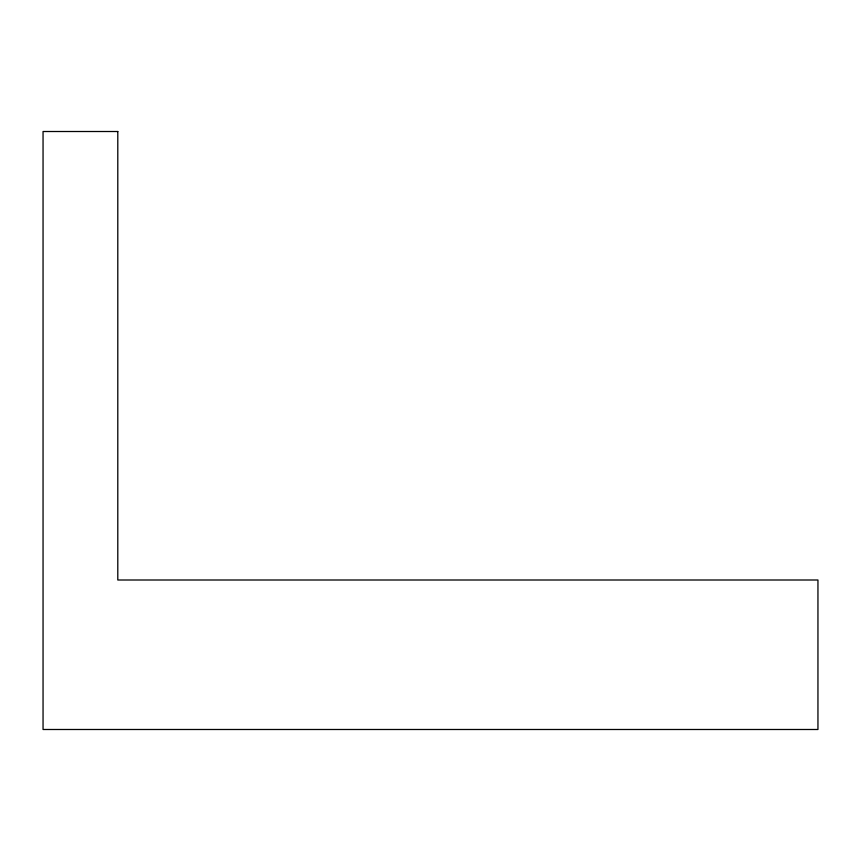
<?xml version="1.0" encoding="UTF-8"?>
<svg xmlns="http://www.w3.org/2000/svg" width="861" height="861" viewBox="0 0 861 861"><rect width="100%" height="100%" fill="white"/><g stroke="black" fill="none" stroke-linecap="round" stroke-linejoin="round"><path stroke-width="1.29" d="M117.796 131.507L43.05 131.507L43.05 729.493L817.95 729.493L817.95 580.002L117.796 580.002L117.796 131.507"/></g></svg>
